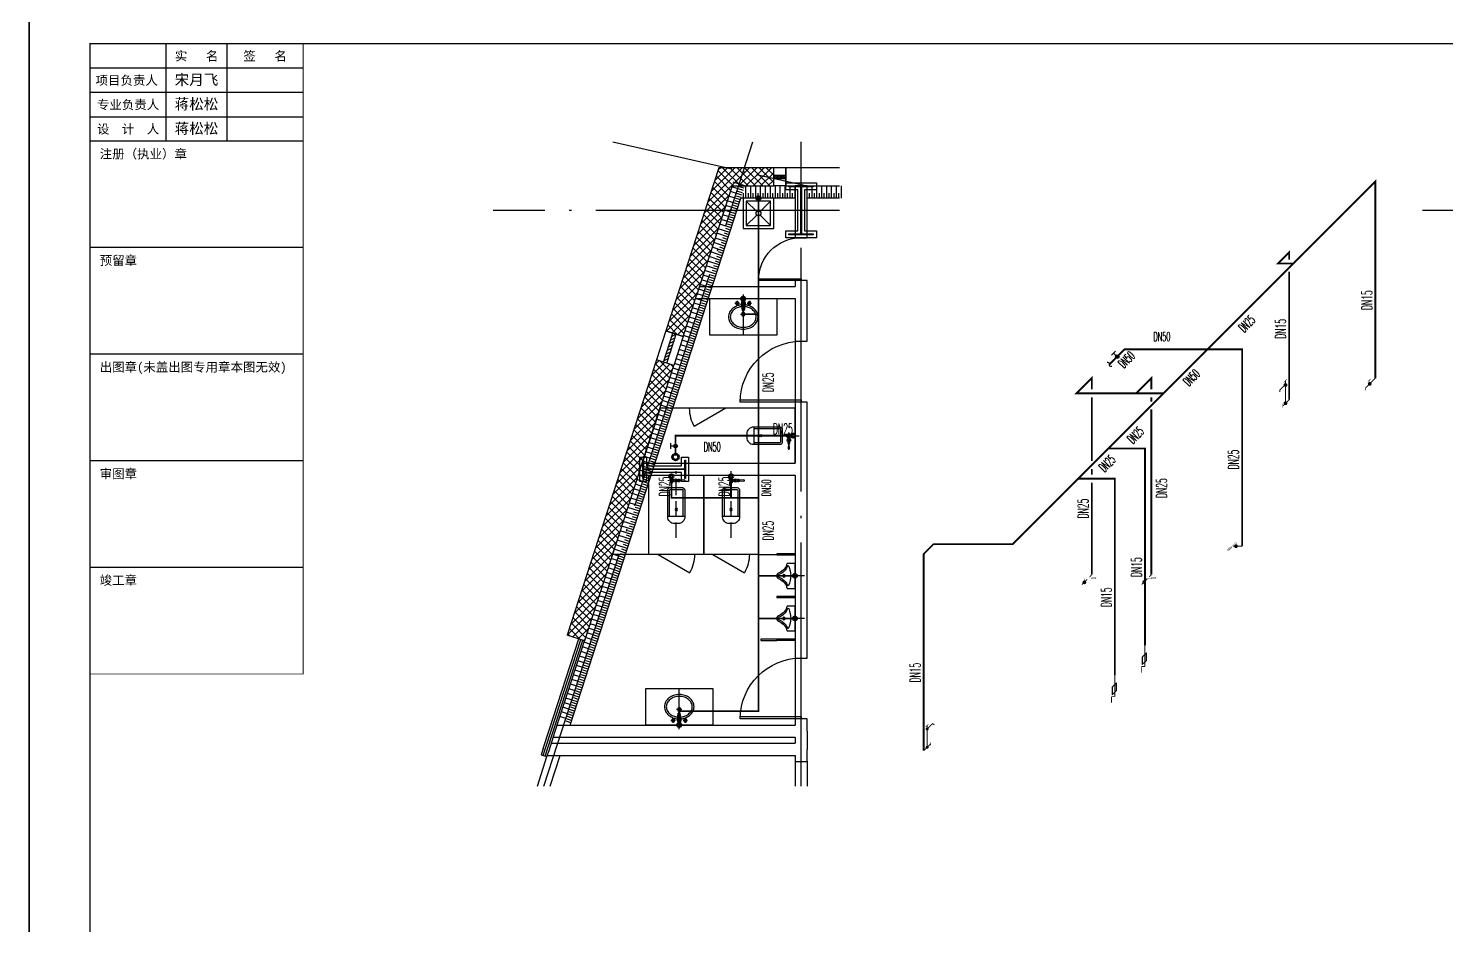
# Model space of a CAD drawing. Extents: x -452079 to 117456, y 3902 to 836955.
# Drawn here: x -328211 to -304922, y 18633 to 33365 of the extents above; entities that cross this region are included whole.
import ezdxf
from ezdxf.enums import TextEntityAlignment as Align

# ---------------------------------------------------------------- set-up
doc = ezdxf.new("R2010")
doc.units = 0
doc.header["$LTSCALE"] = 1000
doc.header["$MEASUREMENT"] = 0
for name, pattern in [('10平面$1$DOTE', [2.42, 2, -0.2, 0.02, -0.2]), ('DASH', [0.35, 0.25, -0.1]), ('DOTE', [2.42, 2, -0.2, 0.02, -0.2])]:
    doc.linetypes.add(name, pattern=pattern)
for name, color, linetype in [('0-cxFrame', 155, 'Continuous'), ('10平面$1$A-AXIS-DOTE', 14, '10平面$1$DOTE'), ('99平面图例外参$0$A-HATCH-2', 251, 'Continuous'), ('A-AXIS-DOTE', 14, 'DOTE'), ('A-HATCH-2', 251, 'Continuous'), ('A-LIN-V', 9, 'Continuous'), ('A-WC', 223, 'Continuous'), ('A-WINDOW', 140, 'Continuous'), ('A-彩色打印层', 12, 'Continuous'), ('A-防火门窗', 1, 'Continuous'), ('AS-COLN', 6, 'Continuous'), ('AS-WALL', 40, 'Continuous'), ('EQUIP_给水', 7, 'Continuous'), ('FM_ZF给水', 3, 'Continuous'), ('PUB_HATCH', 8, 'Continuous'), ('qianming', 155, 'Continuous'), ('SB_ZF给水', 3, 'Continuous'), ('TEXT_给水', 3, 'Continuous'), ('WALL', 2, 'Continuous'), ('WZ_ZF给水', 3, 'Continuous'), ('建-墙-幕', 4, 'Continuous'), ('建-门', 4, 'Continuous')]:
    doc.layers.add(name, color=color, linetype=linetype)
for name, color, linetype, lineweight in [('0-cxText', 131, 'Continuous', 25), ('Gps-ZF给水', 3, 'TG_J', 60), ('LG-ZF给水', 3, 'Continuous', 60)]:
    doc.layers.add(name, color=color, linetype=linetype, lineweight=lineweight)
doc.styles.add('_TWT_PIPEDN', font='SIMPLEX', dxfattribs={"width": 0.65, "height": 3.5, "bigfont": 'HZTXT'})
doc.styles.add('cx_biaoti', font='')
doc.styles.add('cx_tuming', font='')
doc.styles.add('cx_tuqian1', font='')
doc.styles.add('HZ', font='SIMPLEX', dxfattribs={"bigfont": 'HZTXT'})
doc.styles.add('TG_LINETYPE', font='SIMPLEX', dxfattribs={"width": 0.8, "height": 3.5, "bigfont": 'HZTXT'})
doc.styles.add('图框宋体', font='', dxfattribs={"width": 0.75})
doc.styles.add('黑体', font='', dxfattribs={"height": 12})
doc.styles.get('cx_biaoti').set_extended_font_data('SimSun')
doc.styles.get('cx_tuming').set_extended_font_data('SimHei')
doc.styles.get('cx_tuqian1').set_extended_font_data('SimSun')
doc.styles.get('图框宋体').set_extended_font_data('SimSun')
doc.styles.get('黑体').set_extended_font_data('SimHei')
doc.linetypes.add('TG_J', pattern='A,2,-0.3,["J",TG_LINETYPE,S=0.1,R=0,X=-0.23,Y=-0.15],0', length=2.3)
pattern_1 = [(45, (299969.835, -611266.24), (-60.000061, 60.000061), []), (135, (299969.835, -611266.24), (-60.000061, -60.000061), [])]

# ---------------------------------------------------------------- blocks, each defined once
blk = doc.blocks.new('厕卫')
at = {"layer": 'A-AXIS-DOTE', "color": 8, "linetype": 'DASH'}
blk.add_line((50, -823), (50, 272), dxfattribs=at)
at = {"layer": 'A-WC'}
for p, q in [((-60, -40), (-60, -470)), ((150, -30), (-50, -30)), ((160, -470), (160, -40)), ((190, -470), (-90, -470)), ((350, -1097), (-170, -1397))]:
    blk.add_line(p, q, dxfattribs=at)
blk.add_lwpolyline([(-400, 203), (-400, -1097), (500, -1097), (500, 203)], close=True, dxfattribs=at)
blk.add_lwpolyline([(190, -40, 0.414214), (150, 0), (-50, 0, 0.414214), (-90, -40), (-90, -480, 0.414214), (20, -590), (80, -590, 0.414214), (190, -480)], format="xyb", close=True, dxfattribs=at)
blk.add_circle((50, -359), 20, dxfattribs=at)
for centre, radius, start, end in [((-50, -40), 10, 90, 180), ((150, -40), 10, 0, 90), ((350, -1097), 600, 180, 209.9999)]:
    blk.add_arc(centre, radius, start, end, dxfattribs=at)
for p in [(50, 0), (50, -359)]:
    blk.add_point(p, dxfattribs=at)
blk = doc.blocks.new('A$C34D37DA4')
at = {"ltscale": 0.5}
for points in [[(-250, -108), (250, -108), (250, 392), (-250, 392)], [(-200, -58), (200, -58), (200, 342), (-200, 342)]]:
    blk.add_lwpolyline(points, close=True, dxfattribs=at)
for points in [[(-200, 342), (-28, 171)], [(28, 171), (200, 342)], [(-200, -58), (-28, 114)], [(28, 114), (200, -58)]]:
    blk.add_lwpolyline(points, dxfattribs=at)
blk.add_circle((0, 142), 40, dxfattribs=at)
at = {"layer": 'A-AXIS-DOTE', "color": 8}
blk.add_lwpolyline([(0, 427), (0, -333)], dxfattribs=at)
blk = doc.blocks.new('w42343243')
at = {"layer": 'A-HATCH-2', "color": 2}
blk.add_lwpolyline([(-165104, 621070), (-164604, 621070), (-164604, 620958), (-164800, 620958), (-164800, 620282), (-164604, 620282), (-164604, 620170), (-165104, 620170), (-165104, 620282), (-164908, 620282), (-164908, 620958), (-165104, 620958)], close=True, dxfattribs=at)
at = {"layer": 'AS-COLN', "color": 8}
blk.add_lwpolyline([(-165054, 621020), (-164654, 621020), (-164654, 621008), (-164850, 621008), (-164850, 620232), (-164654, 620232), (-164654, 620220), (-165054, 620220), (-165054, 620232), (-164858, 620232), (-164858, 621008), (-165054, 621008)], close=True, dxfattribs=at)
blk = doc.blocks.new('nt66')
at = {"layer": 'A-HATCH-2', "color": 2}
blk.add_lwpolyline([(-195840, 766870), (-195440, 766870), (-195440, 766758), (-195586, 766758), (-195586, 766182), (-195440, 766182), (-195440, 766070), (-195840, 766070), (-195840, 766182), (-195694, 766182), (-195694, 766758), (-195840, 766758)], close=True, dxfattribs=at)
at = {"layer": 'AS-COLN', "color": 8}
blk.add_lwpolyline([(-195790, 766820), (-195490, 766820), (-195490, 766808), (-195636, 766808), (-195636, 766132), (-195490, 766132), (-195490, 766120), (-195790, 766120), (-195790, 766132), (-195644, 766132), (-195644, 766808), (-195790, 766808)], close=True, dxfattribs=at)
blk = doc.blocks.new('$lvtry$00000224')
at = {"color": 0}
for p, q in [((-363, 0), (-363, -300)), ((-338, 0), (-363, 0)), ((-338, 0), (-338, -300)), ((337, 0), (337, -300)), ((362, 0), (337, 0)), ((362, 0), (362, -300)), ((-338, -300), (-363, -300)), ((362, -300), (337, -300))]:
    blk.add_line(p, q, dxfattribs=at)
at = {"color": 0, "elevation": 0}
blk.add_lwpolyline([(-205, -131), (-205, 0), (205, 0), (205, -131, 0.268068), (51, -263, -0.317765), (0, -300, -0.317765), (-51, -263, 0.268068)], format="xyb", close=True, dxfattribs=at)
at = {"color": 0}
blk.add_circle((0, -182, 0), 20, dxfattribs=at)
for centre, radius, start, end in [((-152, -115, 0), 10, 114.1084, 248.1394), ((5, -466, 0), 395, 66.6675, 114.1084), ((-243, -341, 0), 233, 19.2639, 68.1394), ((243, -341, 0), 233, 110.4941, 160.7361), ((158, -113, 0), 10, 290.4941, 66.6675), ((0, -256, 0), 24, 199.2639, 269.4998), ((0, -256, 0), 24, 270.5002, 340.7361)]:
    blk.add_arc(centre, radius, start, end, dxfattribs=at)
blk.add_point((0, -182, 0), dxfattribs=at)
at = {"layer": 'A-AXIS-DOTE', "color": 8}
blk.add_lwpolyline([(0, 153), (0, -367)], dxfattribs=at)
blk = doc.blocks.new('小便器')
at = {"layer": 'A-WC', "xscale": -1, "rotation": 89.99999999999999}
blk.add_blockref('$lvtry$00000224', (2044606, 1695654), dxfattribs=at)
blk = doc.blocks.new('343243')
at = {"layer": '10平面$1$A-AXIS-DOTE', "color": 8}
blk.add_lwpolyline([(-137039, 783550), (-137039, 784210)], dxfattribs=at)
at = {"layer": 'A-WC'}
for p, q in [((-137039, 783830), (-137039, 783920)), ((-137176, 783694), (-137103, 783694)), ((-137139, 783657), (-137139, 783731)), ((-137084, 783875), (-136994, 783875)), ((-137071, 783707), (-137056, 783814)), ((-137064, 783668), (-137071, 783707)), ((-137064, 783668), (-137056, 783814)), ((-137063, 783687), (-137015, 783687)), ((-137056, 783814), (-137022, 783814)), ((-137056, 783804), (-137022, 783804)), ((-137014, 783668), (-137022, 783814)), ((-137008, 783707), (-137022, 783814)), ((-137014, 783668), (-137008, 783707)), ((-136976, 783694), (-136903, 783694)), ((-136939, 783657), (-136939, 783731)), ((-137064, 783668), (-137014, 783668))]:
    blk.add_line(p, q, dxfattribs=at)
for points in [[(-137069, 783721, -0.055034), (-137132, 783735, -0.088849), (-137208, 783776, -0.104988), (-137263, 783843, -0.12017), (-137282, 783920, -0.12017), (-137263, 783997, -0.104988), (-137208, 784064, -0.088849), (-137132, 784105, -0.080052), (-137039, 784120, -0.080052)], [(-137065, 783751, -0.056066), (-137123, 783763, -0.088849), (-137190, 783800, -0.104988), (-137237, 783857, -0.12017), (-137252, 783920, -0.12017), (-137237, 783983, -0.104988), (-137190, 784040, -0.088849), (-137123, 784077, -0.080052), (-137039, 784090, -0.080052)], [(-137039, 784120, -0.080052), (-136946, 784105, -0.088849), (-136870, 784064, -0.104988), (-136815, 783997, -0.12017), (-136796, 783920, -0.12017), (-136815, 783843, -0.104988), (-136870, 783776, -0.088849), (-136946, 783735, -0.055034), (-137010, 783721, -0.080052)], [(-137039, 784090, -0.080052), (-136956, 784077, -0.088849), (-136889, 784040, -0.104988), (-136842, 783983, -0.12017), (-136826, 783920, -0.12017), (-136842, 783857, -0.104988), (-136889, 783800, -0.088849), (-136956, 783763, -0.056066), (-137014, 783751, -0.080052)]]:
    blk.add_lwpolyline(points, format="xyb", dxfattribs=at)
for centre, radius in [((-137039, 783875), 30), ((-137139, 783694), 25), ((-137139, 783694), 15), ((-137039, 783875), 20), ((-136939, 783694), 25), ((-136939, 783694), 15)]:
    blk.add_circle(centre, radius, dxfattribs=at)
for centre, start, end in [((-137040, 783695), 80.5252, 279.4748), ((-137038, 783695), 260.5252, 99.4748)]:
    blk.add_arc(centre, 7.19, start, end, dxfattribs=at)
blk = doc.blocks.new('99平面图例外参$0$$LinePat$填挖边坡')
at = {"color": 8}
for p, q in [((0, 0), (0, -1500)), ((300, 0), (300, -600))]:
    blk.add_line(p, q, dxfattribs=at)
blk = doc.blocks.new('*U173')
at = {"color": 0}
blk.add_lwpolyline([(500, 0), (500, 1000), (460, 1000), (460, 0)], close=True, dxfattribs=at)
blk.add_arc((500, 0), 1000, 90, 180, dxfattribs=at)
blk = doc.blocks.new('*U172')
at = {"color": 0, "xscale": 0.001, "yscale": 0.001, "zscale": 0.001}
blk.add_blockref('*U173', (0, 0), dxfattribs=at)
blk = doc.blocks.new('*U175')
at = {"color": 0}
for p, q in [((-250, 150), (250, 150)), ((250, 30), (-250, 30)), ((-250, -30), (-190, 30)), ((-190, -30), (-130, 30)), ((-130, -30), (-70, 30)), ((-70, -30), (-10, 30)), ((-10, -30), (50, 30)), ((50, -30), (110, 30)), ((110, -30), (170, 30)), ((170, -30), (230, 30)), ((250, -30), (-250, -30)), ((-250, -150), (250, -150))]:
    blk.add_line(p, q, dxfattribs=at)
for points in [[(-250, -150), (-250, 150)], [(250, -150), (250, 150)]]:
    blk.add_lwpolyline(points, dxfattribs=at)
blk = doc.blocks.new('*U174')
at = {"color": 0, "xscale": 0.001999999996058992, "yscale": 0.003333333333333334, "zscale": 0.001999999996058992}
blk.add_blockref('*U175', (0, 0), dxfattribs=at)
blk = doc.blocks.new('A$C1CBE66F4')
at = {"layer": 'PUB_HATCH'}
h = blk.add_hatch(dxfattribs=at)
h.set_pattern_fill('多孔材料', color=256, scale=30, style=0)
h.set_pattern_definition(pattern_1)
h.paths.add_polyline_path([(3923, 9854), (3705, 10154), (3055, 8150), (3340, 8057)])
h = blk.add_hatch(dxfattribs=at)
h.set_pattern_fill('多孔材料', color=256, scale=30, style=0)
h.set_pattern_definition(pattern_1)
h.paths.add_polyline_path([(3923, 9854), (4606, 9854), (4606, 10154), (3705, 10154)])
h = blk.add_hatch(dxfattribs=at)
h.set_pattern_fill('多孔材料', color=256, scale=30, style=0)
h.set_pattern_definition(pattern_1)
h.paths.add_polyline_path([(3055, 8150), (2835, 7474), (3121, 7381), (3340, 8057)])
h = blk.add_hatch(dxfattribs=at)
h.set_pattern_fill('多孔材料', color=256, scale=30, style=0)
h.set_pattern_definition(pattern_1)
h.paths.add_polyline_path([(2399, 5157), (2966, 6906), (2681, 6998), (2114, 5250)])
h = blk.add_hatch(dxfattribs=at)
h.set_pattern_fill('多孔材料', color=256, scale=30, style=0)
h.set_pattern_definition(pattern_1)
h.paths.add_polyline_path([(2399, 5157), (2114, 5250), (1215, 2480), (1500, 2387)])
at = {"layer": 'A-AXIS-DOTE', "color": 8}
blk.add_line((1966, 10580), (5156, 9854), dxfattribs=at)
at = {"layer": 'A-AXIS-DOTE', "color": 8, "ltscale": 2}
for p, q in [((5056, 0), (5056, 10580)), ((5685, 9454), (0, 9454))]:
    blk.add_line(p, q, dxfattribs=at)
at = {"layer": 'A-AXIS-DOTE', "color": 8, "linetype": 'DASH'}
blk.add_line((3930, 5754), (5025, 5754), dxfattribs=at)
at = {"layer": 'A-AXIS-DOTE', "color": 8, "ltscale": 2}
blk.add_lwpolyline([(831, 0), (4264, 10580)], dxfattribs=at)
at = {"layer": 'A-LIN-V'}
for p, q in [((1262, 1004), (4068, 9654)), ((4956, 9654), (4068, 9654)), ((5685, 9654), (5156, 9654))]:
    blk.add_line(p, q, dxfattribs=at)
at = {"layer": 'A-WC'}
for p, q in [((3820, 6204), (3300, 5904)), ((4283, 5614), (4283, 5894)), ((4713, 5864), (4283, 5864)), ((4723, 5654), (4723, 5854)), ((4283, 5644), (4713, 5644)), ((2592, 3804), (1960, 3804)), ((4356, 3804), (4956, 3804)), ((4656, 2416), (4392, 2416)), ((4392, 2416), (4392, 2406)), ((4392, 2406), (4392, 2396)), ((4392, 2396), (4392, 2391)), ((4392, 2391), (4656, 2391))]:
    blk.add_line(p, q, dxfattribs=at)
for points in [[(3556, 8004), (4656, 8004), (4656, 7404), (3556, 7404), (3556, 8004)], [(3606, 1004), (2506, 1004), (2506, 1604), (3606, 1604), (3606, 1004)]]:
    blk.add_lwpolyline(points, dxfattribs=at)
blk.add_lwpolyline([(4956, 6204), (2739, 6204), (2447, 5304), (4956, 5304)], close=True, dxfattribs=at)
blk.add_lwpolyline([(4713, 5614, 0.414214), (4753, 5654), (4753, 5854, 0.414214), (4713, 5894), (4273, 5894, 0.414214), (4163, 5784), (4163, 5724, 0.414214), (4273, 5614)], format="xyb", close=True, dxfattribs=at)
blk.add_circle((4394, 5754), 20, dxfattribs=at)
for centre, radius, start, end in [((3820, 6204), 600, 180, 209.9999), ((4713, 5854), 10, 0, 90), ((4713, 5654), 10, 270, 0)]:
    blk.add_arc(centre, radius, start, end, dxfattribs=at)
for p in [(4394, 5754), (4753, 5754)]:
    blk.add_point(p, dxfattribs=at)
at = {"layer": 'A-彩色打印层'}
for p, q in [((1950, 3772), (1986, 3885)), ((726, 0), (883, 485)), ((936, 0), (1099, 504))]:
    blk.add_line(p, q, dxfattribs=at)
at = {"layer": 'A-防火门窗'}
for p, q in [((4956, 404), (4956, 0)), ((5156, 404), (5156, 0))]:
    blk.add_line(p, q, dxfattribs=at)
at = {"layer": 'AS-WALL'}
for p, q in [((3705, 10154), (3055, 8150)), ((4606, 10154), (3705, 10154)), ((4606, 9854), (4606, 10154)), ((5685, 10154), (4806, 10154)), ((4806, 10154), (4806, 9854)), ((3923, 9854), (3340, 8057)), ((3923, 9854), (4606, 9854)), ((4806, 9854), (5685, 9854)), ((4956, 9854), (4956, 9004)), ((5156, 9854), (4956, 9854)), ((5156, 9004), (5156, 9854)), ((4956, 9004), (5156, 9004)), ((3387, 8204), (4956, 8204)), ((5156, 8304), (4956, 8304)), ((4956, 8304), (4956, 8204)), ((5156, 8104), (5156, 8304)), ((3055, 8150), (2835, 7474)), ((3121, 7381), (3340, 8057)), ((3323, 8004), (4956, 8004)), ((4956, 8004), (4956, 7304)), ((5156, 7304), (5156, 8104)), ((2835, 7474), (3121, 7381)), ((4956, 7304), (5156, 7304)), ((2681, 6998), (2114, 5250)), ((2966, 6906), (2681, 6998)), ((2399, 5157), (2966, 6906)), ((5156, 6304), (4956, 6304)), ((4956, 6304), (4956, 5304)), ((5156, 5204), (5156, 6304)), ((2114, 5250), (1215, 2480)), ((2399, 5157), (1500, 2387)), ((2447, 5304), (4956, 5304)), ((5156, 2104), (5156, 5204)), ((2382, 5104), (4956, 5104)), ((4956, 5104), (4956, 2104)), ((1500, 2387), (1215, 2480)), ((4956, 2104), (5156, 2104)), ((1051, 1004), (4956, 1004)), ((5156, 1104), (4956, 1104)), ((4956, 1104), (4956, 1004)), ((5156, 904), (5156, 1104)), ((954, 704), (4956, 704)), ((986, 804), (4956, 804)), ((4956, 804), (4956, 704)), ((5156, 904), (5156, 604)), ((889, 504), (4956, 504)), ((4956, 504), (4956, 404)), ((5156, 404), (5156, 604)), ((4956, 404), (5156, 404))]:
    blk.add_line(p, q, dxfattribs=at)
at = {"layer": '建-墙-幕'}
for p, q in [((919, 919), (1405, 2418)), ((950, 909), (1437, 2408)), ((982, 899), (1469, 2398)), ((1014, 888), (1500, 2387)), ((1405, 2418), (1500, 2387)), ((821, 619), (919, 919)), ((853, 609), (950, 909)), ((885, 599), (982, 899)), ((917, 588), (1014, 888)), ((821, 619), (788, 516)), ((788, 516), (883, 485)), ((820, 506), (853, 609)), ((851, 495), (885, 599)), ((883, 485), (917, 588))]:
    blk.add_line(p, q, dxfattribs=at)
at = {"layer": '建-门'}
for p, q in [((4956, 7304), (4956, 6304)), ((4956, 2104), (4956, 1104))]:
    blk.add_line(p, q, dxfattribs=at)
at = {"rotation": 270}
blk.add_blockref('nt66', (-763664, -190436), dxfattribs=at)
at = {"color": 8, "xscale": -1}
for p in [(3056, 4901), (3956, 4901)]:
    blk.add_blockref('厕卫', p, dxfattribs=at)
at = {"color": 8, "rotation": 180.0000000000122}
for p in [(2049562, 1699107), (2049562, 1698407)]:
    blk.add_blockref('小便器', p, dxfattribs=at)
at = {"layer": '99平面图例外参$0$A-HATCH-2', "color": 203, "yscale": 0.1333333333333333, "zscale": 0.1333333333333333}
for p, xscale, rotation in [((4108, 9778), 0.1336816803580045, 252.0237134181385), ((4133, 9854), 0.1336816803580045, 252.0237134181385), ((4149, 9654), 0.1344628163811462, 179.9999999990455), ((4230, 9654), 0.1344628163811462, 179.9999999990455), ((4310, 9654), 0.1344628163811462, 179.9999999990455), ((4391, 9654), 0.1344628163811462, 179.9999999990455), ((4472, 9654), 0.1344628163811462, 179.9999999990455), ((4552, 9654), 0.1344628163811462, 179.9999999990455), ((4633, 9654), 0.1344628163811462, 179.9999999990455), ((4714, 9654), 0.1344628163811462, 179.9999999990455), ((4794, 9654), 0.1344628163811462, 179.9999999990455), ((4875, 9654), 0.1344628163811462, 179.9999999990455), ((4956, 9654), 0.1344628163811462, 179.9999999990455), ((5236, 9654), 0.1338124999985388, 179.9999999990436), ((5316, 9654), 0.1338124999985388, 179.9999999990436), ((5397, 9654), 0.1338124999985388, 179.9999999990436), ((5477, 9654), 0.1338124999985388, 179.9999999990436), ((5557, 9654), 0.1338124999985388, 179.9999999990436), ((5637, 9654), 0.1338124999985388, 179.9999999990436), ((5718, 9654), 0.1338124999985388, 179.9999999990436), ((4034, 9549), 0.1336816803580045, 252.0237134181385), ((4059, 9625), 0.1336816803580045, 252.0237134181385), ((4084, 9701), 0.1336816803580045, 252.0237134181385), ((3960, 9320), 0.1336816803580045, 252.0237134181385), ((3985, 9396), 0.1336816803580045, 252.0237134181385), ((4009, 9472), 0.1336816803580045, 252.0237134181385), ((3886, 9091), 0.1336816803580045, 252.0237134181385), ((3910, 9167), 0.1336816803580045, 252.0237134181385), ((3935, 9243), 0.1336816803580045, 252.0237134181385), ((3811, 8862), 0.1336816803580045, 252.0237134181385), ((3836, 8938), 0.1336816803580045, 252.0237134181385), ((3861, 9015), 0.1336816803580045, 252.0237134181385), ((3712, 8557), 0.1336816803580045, 252.0237134181385), ((3737, 8633), 0.1336816803580045, 252.0237134181385), ((3762, 8709), 0.1336816803580045, 252.0237134181385), ((3787, 8786), 0.1336816803580045, 252.0237134181385), ((3638, 8328), 0.1336816803580045, 252.0237134181385), ((3663, 8404), 0.1336816803580045, 252.0237134181385), ((3688, 8481), 0.1336816803580045, 252.0237134181385), ((3564, 8099), 0.1336816803580045, 252.0237134181385), ((3588, 8175), 0.1336816803580045, 252.0237134181385), ((3613, 8252), 0.1336816803580045, 252.0237134181385), ((3489, 7870), 0.1336816803580045, 252.0237134181385), ((3514, 7946), 0.1336816803580045, 252.0237134181385), ((3539, 8023), 0.1336816803580045, 252.0237134181385), ((3415, 7641), 0.1336816803580045, 252.0237134181385), ((3440, 7718), 0.1336816803580045, 252.0237134181385), ((3465, 7794), 0.1336816803580045, 252.0237134181385), ((3341, 7412), 0.1336816803580045, 252.0237134181385), ((3366, 7489), 0.1336816803580045, 252.0237134181385), ((3390, 7565), 0.1336816803580045, 252.0237134181385), ((3267, 7184), 0.1336816803580045, 252.0237134181385), ((3291, 7260), 0.1336816803580045, 252.0237134181385), ((3316, 7336), 0.1336816803580045, 252.0237134181385), ((3192, 6955), 0.1336816803580045, 252.0237134181385), ((3217, 7031), 0.1336816803580045, 252.0237134181385), ((3242, 7107), 0.1336816803580045, 252.0237134181385), ((3118, 6726), 0.1336816803580045, 252.0237134181385), ((3143, 6802), 0.1336816803580045, 252.0237134181385), ((3168, 6878), 0.1336816803580045, 252.0237134181385), ((3044, 6497), 0.1336816803580045, 252.0237134181385), ((3069, 6573), 0.1336816803580045, 252.0237134181385), ((3093, 6649), 0.1336816803580045, 252.0237134181385), ((2970, 6268), 0.1336816803580045, 252.0237134181385), ((2994, 6344), 0.1336816803580045, 252.0237134181385), ((3019, 6421), 0.1336816803580045, 252.0237134181385), ((2895, 6039), 0.1336816803580045, 252.0237134181385), ((2920, 6115), 0.1336816803580045, 252.0237134181385), ((2945, 6192), 0.1336816803580045, 252.0237134181385), ((2821, 5810), 0.1336816803580045, 252.0237134181385), ((2846, 5887), 0.1336816803580045, 252.0237134181385), ((2871, 5963), 0.1336816803580045, 252.0237134181385), ((2747, 5581), 0.1336816803580045, 252.0237134181385), ((2772, 5658), 0.1336816803580045, 252.0237134181385), ((2796, 5734), 0.1336816803580045, 252.0237134181385), ((2673, 5352), 0.1336816803580045, 252.0237134181385), ((2697, 5429), 0.1336816803580045, 252.0237134181385), ((2722, 5505), 0.1336816803580045, 252.0237134181385), ((2598, 5124), 0.1336816803580045, 252.0237134181385), ((2623, 5200), 0.1336816803580045, 252.0237134181385), ((2648, 5276), 0.1336816803580045, 252.0237134181385), ((2524, 4895), 0.1336816803580045, 252.0237134181385), ((2549, 4971), 0.1336816803580045, 252.0237134181385), ((2574, 5047), 0.1336816803580045, 252.0237134181385), ((2450, 4666), 0.1336816803580045, 252.0237134181385), ((2475, 4742), 0.1336816803580045, 252.0237134181385), ((2499, 4818), 0.1336816803580045, 252.0237134181385), ((2376, 4437), 0.1336816803580045, 252.0237134181385), ((2400, 4513), 0.1336816803580045, 252.0237134181385), ((2425, 4590), 0.1336816803580045, 252.0237134181385), ((2277, 4132), 0.1336816803580045, 252.0237134181385), ((2301, 4208), 0.1336816803580045, 252.0237134181385), ((2326, 4284), 0.1336816803580045, 252.0237134181385), ((2351, 4361), 0.1336816803580045, 252.0237134181385), ((2202, 3903), 0.1336816803580045, 252.0237134181385), ((2227, 3979), 0.1336816803580045, 252.0237134181385), ((2252, 4056), 0.1336816803580045, 252.0237134181385), ((2128, 3674), 0.1336816803580045, 252.0237134181385), ((2153, 3750), 0.1336816803580045, 252.0237134181385), ((2177, 3827), 0.1336816803580045, 252.0237134181385), ((2054, 3445), 0.1336816803580045, 252.0237134181385), ((2078, 3521), 0.1336816803580045, 252.0237134181385), ((2103, 3598), 0.1336816803580045, 252.0237134181385), ((1979, 3216), 0.1336816803580045, 252.0237134181385), ((2004, 3293), 0.1336816803580045, 252.0237134181385), ((2029, 3369), 0.1336816803580045, 252.0237134181385), ((1905, 2987), 0.1336816803580045, 252.0237134181385), ((1930, 3064), 0.1336816803580045, 252.0237134181385), ((1955, 3140), 0.1336816803580045, 252.0237134181385), ((1831, 2759), 0.1336816803580045, 252.0237134181385), ((1856, 2835), 0.1336816803580045, 252.0237134181385), ((1880, 2911), 0.1336816803580045, 252.0237134181385), ((1757, 2530), 0.1336816803580045, 252.0237134181385), ((1781, 2606), 0.1336816803580045, 252.0237134181385), ((1806, 2682), 0.1336816803580045, 252.0237134181385), ((1682, 2301), 0.1336816803580045, 252.0237134181385), ((1707, 2377), 0.1336816803580045, 252.0237134181385), ((1732, 2453), 0.1336816803580045, 252.0237134181385), ((1608, 2072), 0.1336816803580045, 252.0237134181385), ((1633, 2148), 0.1336816803580045, 252.0237134181385), ((1658, 2224), 0.1336816803580045, 252.0237134181385), ((1534, 1843), 0.1336816803580045, 252.0237134181385), ((1559, 1919), 0.1336816803580045, 252.0237134181385), ((1583, 1996), 0.1336816803580045, 252.0237134181385), ((1460, 1614), 0.1336816803580045, 252.0237134181385), ((1484, 1690), 0.1336816803580045, 252.0237134181385), ((1509, 1767), 0.1336816803580045, 252.0237134181385), ((1385, 1385), 0.1336816803580045, 252.0237134181385), ((1410, 1462), 0.1336816803580045, 252.0237134181385), ((1435, 1538), 0.1336816803580045, 252.0237134181385), ((1311, 1156), 0.1336816803580045, 252.0237134181385), ((1336, 1233), 0.1336816803580045, 252.0237134181385), ((1361, 1309), 0.1336816803580045, 252.0237134181385), ((1286, 1080), 0.1336816803580045, 252.0237134181385)]:
    blk.add_blockref('99平面图例外参$0$$LinePat$填挖边坡', p, dxfattribs=dict(at, xscale=xscale, rotation=rotation))
at = {"layer": 'A-WC', "color": 8}
blk.add_blockref('A$C34D37DA4', (4356, 9262), dxfattribs=at)
at = {"layer": 'A-WINDOW', "yscale": -300, "zscale": 300}
for p, xscale, rotation in [((4706, 10004), 200, 180.0000000003007), ((2901, 7190), 500.0000009852519, 252.0237134181314)]:
    blk.add_blockref('*U174', p, dxfattribs=dict(at, xscale=xscale, rotation=rotation))
at = {"layer": 'A-WINDOW'}
blk.add_blockref('w42343243', (169910, -611166), dxfattribs=at)
at = {"layer": 'A-WINDOW', "xscale": -1}
for p, rotation in [((141145, 791624), 180), ((-133984, -782616), 359.9999999999804)]:
    blk.add_blockref('343243', p, dxfattribs=dict(at, rotation=rotation))
at = {"layer": '建-门', "zscale": 199.9999999999998}
for p, xscale, yscale, rotation in [((5056, 8654), 700, -700, 269.9999999977665), ((5056, 6804), 1000, -1000, 269.9999999977625), ((5056, 1604), 1000, -1000, 269.9999999977616)]:
    blk.add_blockref('*U172', p, dxfattribs=dict(at, xscale=xscale, yscale=yscale, rotation=rotation))
blk = doc.blocks.new('A$C7F0C77ED')
at = {"layer": 'SB_ZF给水'}
for p, q in [((19, 242), (19, 202)), ((58, 108), (28, 108)), ((56, 113), (30, 113)), ((35, 93), (35, 108)), ((51, 93), (51, 108)), ((78, 232), (78, 212)), ((88, 230), (78, 230)), ((88, 214), (78, 214)), ((88, 212), (88, 232)), ((97, 232), (97, 212))]:
    blk.add_line(p, q, dxfattribs=at)
blk.add_lwpolyline([(0, 234), (7, 234), (7, 210), (0, 210)], close=True, dxfattribs=at)
for points in [[(97, 232), (88, 232), (88, 237), (78, 237), (78, 232, -0.218412), (68, 239, 0.273832), (64, 242), (19, 242), (19, 244), (9, 244), (9, 200), (19, 200), (19, 202), (30, 202), (30, 177)], [(30, 124), (30, 113), (27, 113, 0.999931), (27, 108), (28, 108), (28, 93), (58, 93), (58, 108), (58, 108, 0.999931), (58, 113), (56, 113), (56, 124)], [(56, 202, 0.208281), (55, 203, 0.095674), (52, 205, 0.05244), (48, 206, 0.039599), (43, 207, 0.039599), (37, 206, 0.05244), (33, 205, 0.095674), (30, 203, 0.208281), (30, 202, 0.208281)], [(48, 86), (52, 86), (52, 91), (33, 91), (33, 86), (38, 86), (33, 10, 1), (53, 10), (48, 86)], [(56, 177), (56, 202), (64, 202, 0.273832), (68, 204, -0.218412), (78, 212), (78, 207), (88, 207), (88, 212), (97, 212)]]:
    blk.add_lwpolyline(points, format="xyb", dxfattribs=at)
blk.add_lwpolyline([(48, 86), (38, 86)], dxfattribs=at)
for radius in [29.7, 11.5]:
    blk.add_circle((43, 150), radius, dxfattribs=at)
blk = doc.blocks.new('自闭阀1')
at = {"layer": 'SB_ZF给水', "color": 3}
for points, const_width in [([(235727, -804839), (235660, -804907)], 30), ([(235587, -804979), (235409, -805157)], 30), ([(235490, -805075), (235490, -804945)], 10), ([(235490, -804945), (235732, -804945)], 10), ([(235714, -804963), (235749, -804927)], 15), ([(235844, -804963), (235714, -804963)], 15), ([(235879, -804927), (235749, -804927)], 15), ([(235844, -804963), (235879, -804927)], 15)]:
    blk.add_lwpolyline(points, dxfattribs=dict(at, const_width=const_width))
at = {"layer": 'SB_ZF给水', "color": 3, "const_width": 62.5}
blk.add_lwpolyline([(235461, -805076, -1), (235523, -805076, -1)], format="xyb", close=True, dxfattribs=at)
blk = doc.blocks.new('zjcx_lan_xinxi(Dragon)')
for p, q in [((7000, -3200), (0, -3200)), ((7000, -6700), (0, -6700)), ((7000, -10200), (0, -10200)), ((7000, -13700), (0, -13700)), ((7000, -17200), (0, -17200))]:
    blk.add_line(p, q)
at = {"const_width": 25}
blk.add_lwpolyline([(0, -20700), (7000, -20700), (7000, 0), (0, 0)], close=True, dxfattribs=at)
for points in [[(2500, -3200), (2500, 0)], [(4500, -3200), (4500, 0)], [(0, -800), (7000, -800)], [(0, -1600), (7000, -1600)], [(0, -2400), (7000, -2400)]]:
    blk.add_lwpolyline(points)
for points in [[(7000, -3200), (7000, 0)], [(0, -3200), (7000, -3200)], [(0, -20700), (7000, -20700), (7000, -3200)], [(0, -20700), (7000, -20700)]]:
    blk.add_lwpolyline(points, dxfattribs=at)
at = {"style": '图框宋体'}
for s, p in [('实   名', (3500, -400)), ('签   名', (5750, -400)), ('项目负责人', (1204, -1200)), ('专业负责人', (1250, -2000)), ('设  计  人', (1250, -2800))]:
    blk.add_text(s, height=300, dxfattribs=at).set_placement(p, align=Align.MIDDLE)
for s, p in [('注册（执业）章', (318, -3771)), ('预留章', (318, -7271)), ('出图章(未盖出图专用章本图无效)', (318, -10771)), ('审图章', (318, -14271)), ('竣工章', (318, -17771))]:
    blk.add_text(s, height=300, dxfattribs=at).set_placement(p)
blk = doc.blocks.new('T-信息(Dragon)')
at = {"layer": '0-cxFrame'}
blk.add_blockref('zjcx_lan_xinxi(Dragon)', (0, 0), dxfattribs=at)
at = {"layer": 'qianming', "color": 3, "style": 'cx_biaoti'}
for s, p in [('宋月飞', (3497, -1185)), ('蒋松松', (3497, -1985)), ('蒋松松', (3497, -2785))]:
    blk.add_text(s, height=350, dxfattribs=at).set_placement(p, align=Align.MIDDLE_CENTER)
blk = doc.blocks.new('TK22.A1 L(Dragon)')
at = {"layer": '0-cxFrame', "color": 7, "const_width": 0.5}
blk.add_lwpolyline([(0, 0), (-841, 0), (-841, 594), (0, 594)], close=True, dxfattribs=at)
at = {"layer": '0-cxFrame', "const_width": 0.5}
blk.add_lwpolyline([(-80, 10), (-821, 10), (-821, 584), (-80, 584)], close=True, dxfattribs=at)
at = {"layer": '0-cxFrame', "xscale": 0.01, "yscale": 0.01, "zscale": 0.01}
blk.add_blockref('T-信息(Dragon)', (-821, 584), dxfattribs=at)
at = {"style": '黑体', "flags": 4}
blk.add_attdef('图幅', text='', height=3.3, dxfattribs=at).set_placement((-40, 3), align=Align.RIGHT)
at = {"layer": '0-cxText', "flags": 4}
for tag, height, style, p in [('建设单位', 3.5, 'cx_tuming', (-45, 240)), ('项目名称', 3.5, 'cx_tuming', (-45, 210)), ('子项名称', 3.5, 'cx_tuming', (-45, 180)), ('工程编号', 3.3, 'cx_tuqian1', (-35, 165)), ('图名1', 3.5, 'cx_tuming', (-45, 87)), ('图名2', 3.5, 'cx_tuming', (-45, 79)), ('图名3', 3.5, 'cx_tuming', (-45, 71)), ('出图日期', 3.3, 'cx_tuqian1', (-39, 60)), ('专业', 3.3, 'cx_tuqian1', (-55, 52)), ('图号', 3.3, 'cx_tuqian1', (-55, 44)), ('版次', 3.3, 'cx_tuqian1', (-20, 44))]:
    blk.add_attdef(tag, text='', height=height, dxfattribs=dict(at, style=style)).set_placement(p, align=Align.MIDDLE)
blk = doc.blocks.new('$VALVE$00000497')
for p, q in [((78, 138), (-78, 138)), ((0, 50), (0, 138))]:
    blk.add_line(p, q)
at = {"const_width": 49.6}
blk.add_lwpolyline([(25, 0, 1), (-25, 0, 1)], format="xyb", close=True, dxfattribs=at)
blk.add_circle((0, 0), 50)
blk = doc.blocks.new('$TwtSys$00000132')
at = {"elevation": 0}
blk.add_lwpolyline([(7, -101, -0.575183), (0, 0, 0.604745), (-11, 101, 16.924828)], format="xyb", dxfattribs=at)
blk = doc.blocks.new('$ATTACHMENT$00000140')
for points, const_width in [([(-143, 484), (-303, 324), (-303, 254)], 30), ([(-69, 671), (-175, 565)], 15), ([(-118, 622), (-118, -118)], 30), ([(0, 0), (-205, -205)], 30), ([(-206, -135), (-206, -259)], 15)]:
    blk.add_lwpolyline(points, dxfattribs=dict(const_width=const_width))
at = {"const_width": 62.5}
for points in [[(-87, 484, -1), (-149, 484, -1)], [(-87, -116, -1), (-149, -116, -1)]]:
    blk.add_lwpolyline(points, format="xyb", close=True, dxfattribs=at)
at = {"style": 'HZ', "width": 0.7, "flags": 1}
for tag in ['UNIT', 'SPEC', 'WHAT']:
    blk.add_attdef(tag, (0, 0), '', height=0.001, dxfattribs=at)
blk = doc.blocks.new('$ATTACHMENT$00000235')
at = {"const_width": 30}
for points in [[(0, 0), (0, -698)], [(-106, -698), (-106, -898)], [(-106, -698), (0, -698)]]:
    blk.add_lwpolyline(points, dxfattribs=at)
blk.add_lwpolyline([(-88, -638), (53, -497), (53, -247), (-88, -388)], close=True)
blk = doc.blocks.new('$ATTACHMENT$00000137')
for points, const_width in [([(0, 0), (-318, -318), (-318, -398)], 30), ([(-250, -115), (-154, -19)], 15), ([(-192, -168), (-192, -57)], 10)]:
    blk.add_lwpolyline(points, dxfattribs=dict(const_width=const_width))
at = {"const_width": 62.5}
blk.add_lwpolyline([(-217, -186, 1), (-155, -186, 1)], format="xyb", close=True, dxfattribs=at)
at = {"style": 'HZ', "width": 0.7, "flags": 1}
for tag in ['UNIT', 'SPEC', 'WHAT']:
    blk.add_attdef(tag, (0, 0), '', height=0.001, dxfattribs=at)
blk = doc.blocks.new('$ATTACHMENT$00000141')
for points, const_width in [([(50, 769), (146, 865)], 15), ([(103, 705), (280, 882), (344, 834)], 30), ([(103, 822), (103, 103)], 30), ([(0, 0), (220, 220)], 30), ([(220, 278), (220, 154)], 15)]:
    blk.add_lwpolyline(points, dxfattribs=dict(const_width=const_width))
at = {"const_width": 50}
for points in [[(78, 705, 1), (128, 705, 1)], [(78, 105, 1), (128, 105, 1)]]:
    blk.add_lwpolyline(points, format="xyb", close=True, dxfattribs=at)
at = {"style": 'HZ', "width": 0.7, "flags": 1}
for tag in ['UNIT', 'SPEC', 'WHAT']:
    blk.add_attdef(tag, (0, 0), '', height=0.001, dxfattribs=at)

msp = doc.modelspace()

# ---------------------------------------------------------------- hatches: boundary and pattern name
at = {"layer": 'Gps-ZF给水'}
for points in [[(-306092.35, 30851.52), (-306102.96, 30862.12), (-306077.35, 30887.73)], [(-306092.35, 30851.52), (-306077.35, 30851.52), (-306077.35, 30887.73)], [(-307509.11, 29684.75), (-307519.72, 29695.36), (-307494.11, 29720.97)], [(-307509.11, 29684.75), (-307494.11, 29684.75), (-307494.11, 29720.97)], [(-307689.43, 29504.44), (-307700.03, 29515.05), (-307725.64, 29489.44)], [(-307689.43, 29504.44), (-307689.43, 29489.44), (-307725.64, 29489.44)], [(-316472.38, 28671.83), (-316487.38, 28671.83), (-316487.38, 28656.83)], [(-316472.38, 28671.83), (-316472.38, 28656.83), (-316487.38, 28656.83)], [(-310212.1, 28093.76), (-310222.71, 28104.37), (-310218.32, 28108.76)], [(-310212.1, 28093.76), (-310212.1, 28108.76), (-310218.32, 28108.76)], [(-308280.59, 28093.76), (-308280.59, 28108.76), (-308265.59, 28108.76)], [(-308280.59, 28093.76), (-308265.59, 28093.76), (-308265.59, 28108.76)], [(-310748.6, 27623.32), (-310759.2, 27633.92), (-310733.6, 27659.53)], [(-310748.6, 27623.32), (-310733.6, 27623.32), (-310733.6, 27659.53)], [(-309770.55, 27623.32), (-309781.16, 27633.92), (-309755.55, 27659.53)], [(-309770.55, 27623.32), (-309755.55, 27623.32), (-309755.55, 27659.53)], [(-310999.43, 27372.49), (-311010.03, 27383.09), (-311035.64, 27357.49)], [(-310999.43, 27372.49), (-310999.43, 27357.49), (-311035.64, 27357.49)], [(-317584.38, 26676.83), (-317599.38, 26676.83), (-317599.38, 26691.83)], [(-317584.38, 26676.83), (-317584.38, 26691.83), (-317599.38, 26691.83)], [(-309876.46, 26467.42), (-309876.46, 26482.42), (-309861.46, 26482.42)], [(-309876.46, 26467.42), (-309861.46, 26467.42), (-309861.46, 26482.42)], [(-310371.43, 25972.44), (-310371.43, 25987.44), (-310356.43, 25987.44)], [(-310371.43, 25972.44), (-310356.43, 25972.44), (-310356.43, 25987.44)], [(-317650.42, 25656.79), (-317665.42, 25656.79), (-317665.42, 25641.79)], [(-317650.42, 25656.79), (-317650.42, 25641.79), (-317665.42, 25641.79)], [(-313508.86, 24735.01), (-313519.47, 24745.61), (-313523.86, 24741.22)], [(-313508.86, 24735.01), (-313523.86, 24735.01), (-313523.86, 24741.22)], [(-313348.3, 24895.56), (-313358.91, 24906.17), (-313354.52, 24910.56)], [(-313348.3, 24895.56), (-313348.3, 24910.56), (-313354.52, 24910.56)], [(-312048.3, 24895.56), (-312037.7, 24884.96), (-312042.09, 24880.56)], [(-312048.3, 24895.56), (-312048.3, 24880.56), (-312042.09, 24880.56)], [(-317522.38, 22153.89), (-317537.38, 22153.89), (-317537.38, 22168.89)], [(-317522.38, 22153.89), (-317522.38, 22168.89), (-317537.38, 22168.89)], [(-316222.38, 22153.89), (-316222.38, 22138.89), (-316207.38, 22138.89)], [(-316222.38, 22153.89), (-316207.38, 22153.89), (-316207.38, 22138.89)]]:
    msp.add_hatch(color=256, dxfattribs=at).paths.add_polyline_path(points)

# ---------------------------------------------------------------- linework, layer by layer
at = {"layer": 'Gps-ZF给水', "ltscale": 0.5, "const_width": 30}
for points in [[(-307439.43, 29504.44), (-306092.35, 30851.52)], [(-306092.35, 30851.52), (-306092.35, 27621.1)], [(-316222.38, 28671.83), (-316222.38, 30576.88)], [(-307689.43, 29504.44), (-307509.11, 29684.75)], [(-307509.11, 29684.75), (-307509.11, 29569.44)], [(-308850.1, 28093.76), (-307439.43, 29504.44)], [(-307689.43, 29504.44), (-307439.43, 29504.44)], [(-307509.11, 29369.75), (-307509.11, 27267.76)], [(-316472.38, 28671.83), (-316472.38, 28926.83)], [(-316472.38, 28671.83), (-316222.38, 28671.83)], [(-316222.38, 26676.83), (-316222.38, 28671.83)], [(-310459.59, 27846.28), (-310212.1, 28093.76)], [(-310212.1, 28093.76), (-308850.1, 28093.76)], [(-309571.38, 27372.49), (-308850.1, 28093.76)], [(-308850.1, 28093.76), (-308280.59, 28093.76)], [(-308280.59, 28093.76), (-308280.59, 24863.35)], [(-310999.43, 27372.49), (-310748.6, 27623.32)], [(-310748.6, 27623.32), (-310748.6, 27437.49)], [(-310021.38, 27372.49), (-309770.55, 27623.32)], [(-309770.55, 27623.32), (-309770.55, 27437.49)], [(-310999.43, 27372.49), (-310021.38, 27372.49)], [(-310748.6, 27307.49), (-310748.6, 26260.27)], [(-310476.45, 26467.42), (-309571.38, 27372.49)], [(-310021.38, 27372.49), (-309571.38, 27372.49)], [(-309770.55, 27307.49), (-309770.55, 27238.32)], [(-309770.55, 27108.32), (-309770.55, 24392.9)], [(-317584.38, 26351.83), (-317584.38, 26676.83)], [(-317584.38, 26676.83), (-316222.38, 26676.83)], [(-316222.38, 26676.83), (-315652.86, 26676.83)], [(-316222.38, 25656.79), (-316222.38, 26676.83)], [(-310971.42, 25972.44), (-310476.45, 26467.42)], [(-310476.45, 26467.42), (-309876.46, 26467.42)], [(-309876.46, 26467.42), (-309876.46, 23237)], [(-310748.6, 26130.27), (-310748.6, 26037.44)], [(-317650.42, 25656.79), (-317650.42, 26011.52)], [(-316672.38, 25656.79), (-316672.38, 26011.52)], [(-312048.3, 24895.56), (-310971.42, 25972.44)], [(-310971.42, 25972.44), (-310371.43, 25972.44)], [(-310748.6, 25907.44), (-310748.6, 24392.9)], [(-310371.43, 25972.44), (-310371.43, 22742.03)], [(-317650.42, 25656.79), (-316672.38, 25656.79)], [(-316672.38, 25656.79), (-316222.38, 25656.79)], [(-316222.38, 24376.83), (-316222.38, 25656.79)], [(-313348.3, 24895.56), (-313508.86, 24735.01)], [(-313508.86, 24735.01), (-313508.86, 21504.59)], [(-313348.3, 24895.56), (-312048.3, 24895.56)], [(-316222.38, 24376.83), (-315622.38, 24376.83)], [(-316222.38, 23676.83), (-316222.38, 24376.83)], [(-316222.38, 23676.83), (-315622.38, 23676.83)], [(-316222.38, 22153.89), (-316222.38, 23676.83)], [(-317522.38, 22153.89), (-317522.38, 21926.83)], [(-317522.38, 22153.89), (-316222.38, 22153.89)]]:
    msp.add_lwpolyline(points, dxfattribs=at)
at = {"layer": 'Gps-ZF给水', "ltscale": 0.5}
for centre in [(-316222.38, 30576.88, 0), (-316472.38, 28926.83, 0), (-315652.86, 26676.83), (-317650.42, 26011.52), (-316672.38, 26011.52), (-315622.38, 24376.83), (-315622.38, 23676.83), (-317522.38, 21926.83)]:
    msp.add_circle(centre, 30.11, dxfattribs=at)
at = {"layer": 'LG-ZF给水'}
msp.add_circle((-317584.38, 26326.83), 50, dxfattribs=at)
at = {"layer": 'SB_ZF给水', "color": 3}
for points, const_width in [([(-308380.69, 24928.46), (-308466.09, 24843.06)], 5), ([(-308380.69, 24863.35), (-308380.69, 24928.46)], 5), ([(-308523.1, 24797.1), (-308477.14, 24843.06)], 7.5), ([(-308498.1, 24797.1), (-308523.1, 24797.1)], 7.5), ([(-308498.1, 24797.1), (-308452.14, 24843.06)], 7.5), ([(-308452.14, 24843.06), (-308477.14, 24843.06)], 7.5), ([(-308430.4, 24863.35), (-308280.59, 24863.35)], 15)]:
    msp.add_lwpolyline(points, dxfattribs=dict(at, const_width=const_width))
at = {"layer": 'SB_ZF给水', "color": 3, "const_width": 31.25}
msp.add_lwpolyline([(-308365.9, 24862.82, 1), (-308397.15, 24862.82, 1)], format="xyb", close=True, dxfattribs=at)

# ---------------------------------------------------------------- block references
at = {"layer": '0-cxFrame', "xscale": 50, "yscale": 50, "zscale": 50}
msp.add_blockref('TK22.A1 L(Dragon)', (-286148.56, 3914.62), dxfattribs=at)
at = {"layer": 'EQUIP_给水', "xscale": 0.5, "yscale": 0.5, "zscale": 0.5}
for name, p in [('$ATTACHMENT$00000140', (-307509.11, 27267.76)), ('$ATTACHMENT$00000235', (-309876.46, 23237)), ('$ATTACHMENT$00000235', (-310371.43, 22742.03))]:
    msp.add_blockref(name, p, dxfattribs=at)
at = {"layer": 'FM_ZF给水', "xscale": 0.6, "yscale": 0.6, "zscale": 0.6}
for p, rotation in [((-310332.07, 27973.8), 44.99999999999832), ((-317584.38, 26507.18), 90)]:
    msp.add_blockref('$VALVE$00000497', p, dxfattribs=dict(at, rotation=rotation))
at = {"layer": 'SB_ZF给水', "xscale": 0.5, "yscale": 0.5, "zscale": 0.5, "rotation": 44.99999999999832}
msp.add_blockref('$TwtSys$00000132', (-310459.59, 27846.28), dxfattribs=at)
at = {"layer": 'SB_ZF给水', "xscale": 0.5, "yscale": 0.5, "zscale": 0.5}
for name, p in [('$ATTACHMENT$00000137', (-306092.35, 27621.1)), ('自闭阀1', (-428617.01, 426807.67)), ('自闭阀1', (-427634.08, 426812.56)), ('$ATTACHMENT$00000141', (-313503.56, 21509.89))]:
    msp.add_blockref(name, p, dxfattribs=at)
at = {"layer": 'SB_ZF给水', "color": 3}
msp.add_blockref('A$C7F0C77ED', (-315765.86, 26454.67), dxfattribs=at)
at = {"layer": 'SB_ZF给水', "color": 3, "rotation": 90}
for p in [(-317428.26, 25898.53), (-316450.21, 25898.53)]:
    msp.add_blockref('A$C7F0C77ED', p, dxfattribs=at)
at = {"layer": 'WALL'}
for p in [(-320578.03, 20923.07, 0), (-305319.06, 20923.07, 0)]:
    msp.add_blockref('A$C1CBE66F4', p, dxfattribs=at)

# ---------------------------------------------------------------- texts
at = {"layer": 'TEXT_给水', "style": '_TWT_PIPEDN', "width": 0.52}
for s, rotation, p in [('DN25', 45, (-308247.69, 28363.96)), ('DN50', 45, (-310223.53, 27774.5)), ('DN50', 45, (-309156.45, 27479.58)), ('DN25', 45, (-310075.79, 26535.86)), ('DN25', 45, (-310541.14, 26070.51)), ('DN50', 90, (-316017.22, 25681.34))]:
    msp.add_text(s, height=150, rotation=rotation, dxfattribs=at).set_placement(p)
for p in [(-309736.12, 28228.03), (-317120.05, 26419.54)]:
    msp.add_text('DN50', height=150, dxfattribs=at).set_placement(p)
at = {"layer": 'WZ_ZF给水', "style": '_TWT_PIPEDN', "width": 0.52}
for s, p in [('DN15', (-306143.6, 28740.18)), ('DN15', (-307560.36, 28268.89)), ('DN25', (-315976.74, 27390.13)), ('DN25', (-308337.1, 26124.48)), ('DN25', (-317677.64, 25681.44)), ('DN25', (-316699.6, 25681.44)), ('DN25', (-309514.6, 25654.03)), ('DN25', (-310805.11, 25318.8)), ('DN25', (-315976.74, 24955.02)), ('DN15', (-309927.7, 24356.08)), ('DN15', (-310422.68, 23861.11)), ('DN15', (-313560.11, 22623.67))]:
    msp.add_text(s, height=175, rotation=90, dxfattribs=at).set_placement(p)
msp.add_text('DN25', height=175, dxfattribs=at).set_placement((-315982.94, 26704.05))

doc.saveas('drawing.dxf')
